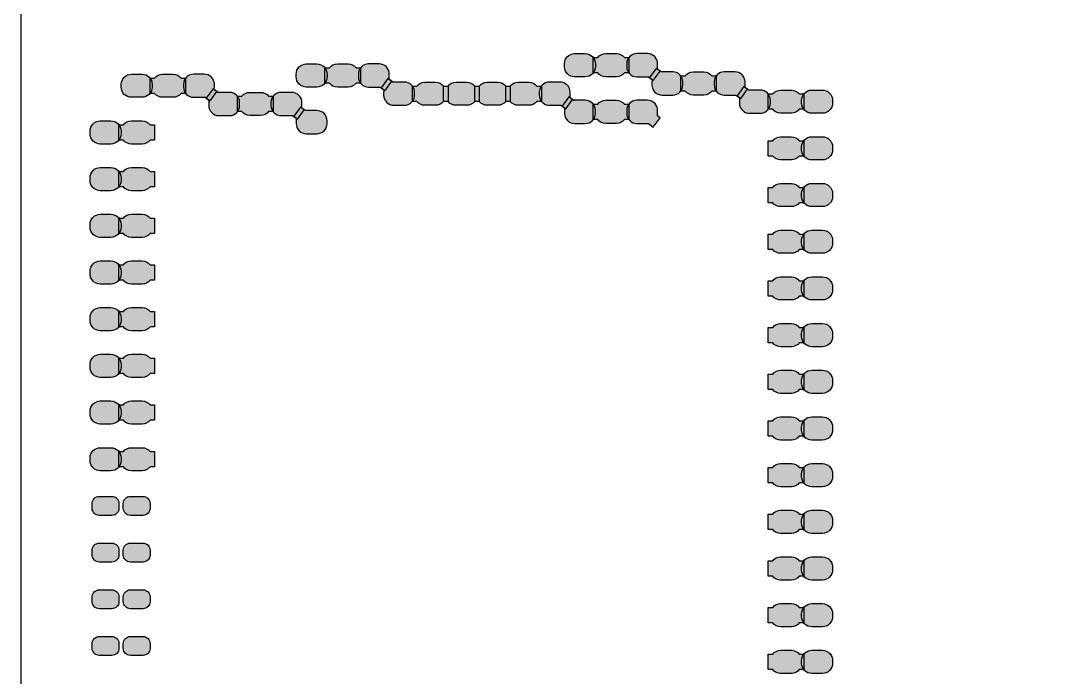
# Model space of a CAD drawing. Extents: x -52250 to 52250, y -35250 to 35250.
# Drawn here: x -52250 to -25602, y -17200 to -324 of the extents above; entities that cross this region are included whole.
import ezdxf

# ---------------------------------------------------------------- set-up
doc = ezdxf.new("R2010")
doc.units = 0
doc.header["$MEASUREMENT"] = 0
doc.layers.add('PKG_OUTLINE', color=81, linetype='CONTINUOUS')
doc.layers.add('SOLDERMASK_PADS_BTM', color=12, linetype='CONTINUOUS')

msp = doc.modelspace()

# ---------------------------------------------------------------- hatches: boundary and pattern name
at = {"layer": 'SOLDERMASK_PADS_BTM'}
for points in [[(-38271, -1430, -0.414214), (-38011, -1170), (-37736, -1170, -0.414214), (-37476, -1430), (-37476, -1505, -0.414214), (-37736, -1765), (-38011, -1765, -0.414214), (-38271, -1505)], [(-36616, -1665), (-36731, -1665, -0.231602), (-36936, -1765), (-37211, -1765, -0.231602), (-37417, -1665), (-37531, -1665), (-37531, -1271), (-37417, -1271, -0.231602), (-37211, -1170), (-36936, -1170, -0.231602), (-36731, -1271), (-36616, -1271)], [(-35815, -1618), (-35884, -1568, 0.060854), (-35876, -1505), (-35876, -1430, 0.414214), (-36136, -1170), (-36411, -1170, 0.414214), (-36671, -1430), (-36671, -1505, 0.414214), (-36411, -1765), (-36136, -1765, 0.021373), (-36114, -1764), (-35987, -1856)], [(-45169, -1694, -0.414214), (-44909, -1434), (-44634, -1434, -0.414214), (-44374, -1694), (-44374, -1769, -0.414214), (-44634, -2029), (-44909, -2029, -0.414214), (-45169, -1769)], [(-43514, -1928), (-43628, -1928, -0.231602), (-43834, -2029), (-44109, -2029, -0.231602), (-44314, -1928), (-44429, -1928), (-44429, -1534), (-44314, -1534, -0.231602), (-44109, -1434), (-43834, -1434, -0.231602), (-43628, -1534), (-43514, -1534)], [(-42712, -1881), (-42781, -1831, 0.060854), (-42774, -1769), (-42774, -1694, 0.414214), (-43034, -1434), (-43309, -1434, 0.414214), (-43569, -1694), (-43569, -1769, 0.414214), (-43309, -2029), (-43034, -2029, 0.021373), (-43011, -2028), (-42884, -2120)], [(-36015, -1836, 0.060854), (-36023, -1898), (-36023, -1974, 0.414214), (-35763, -2234), (-35488, -2234, 0.414214), (-35228, -1974), (-35228, -1898, 0.414214), (-35488, -1638), (-35763, -1638, 0.021373), (-35785, -1639), (-35912, -1548), (-36084, -1786)], [(-49666, -1958, -0.414214), (-49406, -1698), (-49131, -1698, -0.414214), (-48871, -1958), (-48871, -2032, -0.414214), (-49131, -2292), (-49406, -2292, -0.414214), (-49666, -2032)], [(-48011, -2192), (-48126, -2192, -0.231602), (-48331, -2292), (-48606, -2292, -0.231602), (-48811, -2192), (-48926, -2192), (-48926, -1798), (-48811, -1798, -0.231602), (-48606, -1698), (-48331, -1698, -0.231602), (-48126, -1798), (-48011, -1798)], [(-47210, -2145), (-47279, -2095, 0.060854), (-47271, -2032), (-47271, -1958, 0.414214), (-47531, -1698), (-47806, -1698, 0.414214), (-48066, -1958), (-48066, -2032, 0.414214), (-47806, -2292), (-47531, -2292, 0.021373), (-47509, -2292), (-47382, -2383)], [(-42912, -2100, 0.060854), (-42920, -2162), (-42920, -2237, 0.414214), (-42660, -2497), (-42385, -2497, 0.414214), (-42125, -2237), (-42125, -2162, 0.414214), (-42385, -1902), (-42660, -1902, 0.021373), (-42682, -1903), (-42809, -1811), (-42982, -2050)], [(-34368, -2133), (-34482, -2133, -0.231602), (-34688, -2234), (-34963, -2234, -0.231602), (-35168, -2133), (-35283, -2133), (-35283, -1739), (-35168, -1739, -0.231602), (-34963, -1638), (-34688, -1638, -0.231602), (-34482, -1739), (-34368, -1739)], [(-33566, -2086), (-33635, -2036, 0.060854), (-33628, -1974), (-33628, -1898, 0.414214), (-33888, -1638), (-34163, -1638, 0.414214), (-34423, -1898), (-34423, -1974, 0.414214), (-34163, -2234), (-33888, -2234, 0.021373), (-33865, -2233), (-33738, -2324)], [(-47410, -2363, 0.060854), (-47417, -2426), (-47417, -2501, 0.414214), (-47157, -2761), (-46882, -2761, 0.414214), (-46622, -2501), (-46622, -2426, 0.414214), (-46882, -2166), (-47157, -2166, 0.021373), (-47180, -2167), (-47307, -2075), (-47479, -2313)], [(-41265, -2397), (-41380, -2397, -0.231602), (-41585, -2497), (-41860, -2497, -0.231602), (-42065, -2397), (-42180, -2397), (-42180, -2003), (-42065, -2003, -0.231602), (-41860, -1902), (-41585, -1902, -0.231602), (-41380, -2003), (-41265, -2003)], [(-40465, -2397), (-40580, -2397, -0.231602), (-40785, -2497), (-41060, -2497, -0.231602), (-41265, -2397), (-41380, -2397), (-41380, -2003), (-41265, -2003, -0.231602), (-41060, -1902), (-40785, -1902, -0.231602), (-40580, -2003), (-40465, -2003)], [(-39665, -2397), (-39780, -2397, -0.231602), (-39985, -2497), (-40260, -2497, -0.231602), (-40465, -2397), (-40580, -2397), (-40580, -2003), (-40465, -2003, -0.231602), (-40260, -1902), (-39985, -1902, -0.231602), (-39780, -2003), (-39665, -2003)], [(-38865, -2397), (-38980, -2397, -0.231602), (-39185, -2497), (-39460, -2497, -0.231602), (-39665, -2397), (-39780, -2397), (-39780, -2003), (-39665, -2003, -0.231602), (-39460, -1902), (-39185, -1902, -0.231602), (-38980, -2003), (-38865, -2003)], [(-38063, -2350), (-38133, -2300, 0.060854), (-38125, -2237), (-38125, -2162, 0.414214), (-38385, -1902), (-38660, -1902, 0.414214), (-38920, -2162), (-38920, -2237, 0.414214), (-38660, -2497), (-38385, -2497, 0.021373), (-38363, -2496), (-38236, -2588)], [(-33766, -2304, 0.060854), (-33774, -2367), (-33774, -2442, 0.414214), (-33514, -2702), (-33239, -2702, 0.414214), (-32979, -2442), (-32979, -2367, 0.414214), (-33239, -2107), (-33514, -2107, 0.021373), (-33536, -2108), (-33663, -2016), (-33835, -2254)], [(-32119, -2601), (-32234, -2601, -0.231602), (-32439, -2702), (-32714, -2702, -0.231602), (-32919, -2601), (-33034, -2601), (-33034, -2207), (-32919, -2207, -0.231602), (-32714, -2107), (-32439, -2107, -0.231602), (-32234, -2207), (-32119, -2207)], [(-32174, -2367, -0.414214), (-31914, -2107), (-31639, -2107, -0.414214), (-31379, -2367), (-31379, -2442, -0.414214), (-31639, -2702), (-31914, -2702, -0.414214), (-32174, -2442)], [(-45762, -2660), (-45877, -2660, -0.231602), (-46082, -2761), (-46357, -2761, -0.231602), (-46563, -2660), (-46677, -2660), (-46677, -2266), (-46563, -2266, -0.231602), (-46357, -2166), (-46082, -2166, -0.231602), (-45877, -2266), (-45762, -2266)], [(-44961, -2613), (-45030, -2563, 0.060854), (-45022, -2501), (-45022, -2426, 0.414214), (-45282, -2166), (-45557, -2166, 0.414214), (-45817, -2426), (-45817, -2501, 0.414214), (-45557, -2761), (-45282, -2761, 0.021373), (-45260, -2760), (-45133, -2852)], [(-38264, -2568, 0.060854), (-38271, -2630), (-38271, -2705, 0.414214), (-38011, -2965), (-37736, -2965, 0.414214), (-37476, -2705), (-37476, -2630, 0.414214), (-37736, -2370), (-38011, -2370, 0.021373), (-38033, -2371), (-38161, -2279), (-38333, -2518)], [(-36616, -2865), (-36731, -2865, -0.231602), (-36936, -2965), (-37211, -2965, -0.231602), (-37417, -2865), (-37531, -2865), (-37531, -2471), (-37417, -2471, -0.231602), (-37211, -2370), (-36936, -2370, -0.231602), (-36731, -2471), (-36616, -2471)], [(-35815, -2818), (-35884, -2768, 0.060854), (-35876, -2705), (-35876, -2630, 0.414214), (-36136, -2370), (-36411, -2370, 0.414214), (-36671, -2630), (-36671, -2705, 0.414214), (-36411, -2965), (-36136, -2965, 0.021373), (-36114, -2964), (-35987, -3056)], [(-45161, -2831, 0.060854), (-45169, -2894), (-45169, -2969, 0.414214), (-44909, -3229), (-44634, -3229, 0.414214), (-44374, -2969), (-44374, -2894, 0.414214), (-44634, -2634), (-44909, -2634, 0.021373), (-44931, -2635), (-45058, -2543), (-45230, -2781)], [(-50466, -3158, -0.414214), (-50206, -2898), (-49931, -2898, -0.414214), (-49671, -3158), (-49671, -3232, -0.414214), (-49931, -3493), (-50206, -3493, -0.414214), (-50466, -3232)], [(-48811, -3392), (-48926, -3392, -0.231602), (-49131, -3493), (-49406, -3493, -0.231602), (-49611, -3392), (-49726, -3392), (-49726, -2998), (-49611, -2998, -0.231602), (-49406, -2898), (-49131, -2898, -0.231602), (-48926, -2998), (-48811, -2998)], [(-32119, -3801), (-32234, -3801, -0.231602), (-32439, -3902), (-32714, -3902, -0.231602), (-32919, -3801), (-33034, -3801), (-33034, -3407), (-32919, -3407, -0.231602), (-32714, -3307), (-32439, -3307, -0.231602), (-32234, -3407), (-32119, -3407)], [(-32174, -3567, -0.414214), (-31914, -3307), (-31639, -3307, -0.414214), (-31379, -3567), (-31379, -3642, -0.414214), (-31639, -3902), (-31914, -3902, -0.414214), (-32174, -3642)], [(-50466, -4358, -0.414214), (-50206, -4098), (-49931, -4098, -0.414214), (-49671, -4358), (-49671, -4432, -0.414214), (-49931, -4692), (-50206, -4692, -0.414214), (-50466, -4432)], [(-48811, -4592), (-48926, -4592, -0.231602), (-49131, -4692), (-49406, -4692, -0.231602), (-49611, -4592), (-49726, -4592), (-49726, -4198), (-49611, -4198, -0.231602), (-49406, -4098), (-49131, -4098, -0.231602), (-48926, -4198), (-48811, -4198)], [(-32119, -5001), (-32234, -5001, -0.231602), (-32439, -5102), (-32714, -5102, -0.231602), (-32919, -5001), (-33034, -5001), (-33034, -4607), (-32919, -4607, -0.231602), (-32714, -4507), (-32439, -4507, -0.231602), (-32234, -4607), (-32119, -4607)], [(-32174, -4767, -0.414214), (-31914, -4507), (-31639, -4507, -0.414214), (-31379, -4767), (-31379, -4842, -0.414214), (-31639, -5102), (-31914, -5102, -0.414214), (-32174, -4842)], [(-50466, -5558, -0.414214), (-50206, -5298), (-49931, -5298, -0.414214), (-49671, -5558), (-49671, -5632, -0.414214), (-49931, -5892), (-50206, -5892, -0.414214), (-50466, -5632)], [(-48811, -5792), (-48926, -5792, -0.231602), (-49131, -5892), (-49406, -5892, -0.231602), (-49611, -5792), (-49726, -5792), (-49726, -5398), (-49611, -5398, -0.231602), (-49406, -5298), (-49131, -5298, -0.231602), (-48926, -5398), (-48811, -5398)], [(-32119, -6201), (-32234, -6201, -0.231602), (-32439, -6302), (-32714, -6302, -0.231602), (-32919, -6201), (-33034, -6201), (-33034, -5807), (-32919, -5807, -0.231602), (-32714, -5707), (-32439, -5707, -0.231602), (-32234, -5807), (-32119, -5807)], [(-32174, -5967, -0.414214), (-31914, -5707), (-31639, -5707, -0.414214), (-31379, -5967), (-31379, -6042, -0.414214), (-31639, -6302), (-31914, -6302, -0.414214), (-32174, -6042)], [(-50466, -6758, -0.414214), (-50206, -6497), (-49931, -6497, -0.414214), (-49671, -6758), (-49671, -6832, -0.414214), (-49931, -7092), (-50206, -7092, -0.414214), (-50466, -6832)], [(-48811, -6992), (-48926, -6992, -0.231602), (-49131, -7092), (-49406, -7092, -0.231602), (-49611, -6992), (-49726, -6992), (-49726, -6598), (-49611, -6598, -0.231602), (-49406, -6497), (-49131, -6497, -0.231602), (-48926, -6598), (-48811, -6598)], [(-32119, -7401), (-32234, -7401, -0.231602), (-32439, -7502), (-32714, -7502, -0.231602), (-32919, -7401), (-33034, -7401), (-33034, -7007), (-32919, -7007, -0.231602), (-32714, -6907), (-32439, -6907, -0.231602), (-32234, -7007), (-32119, -7007)], [(-32174, -7167, -0.414214), (-31914, -6907), (-31639, -6907, -0.414214), (-31379, -7167), (-31379, -7242, -0.414214), (-31639, -7502), (-31914, -7502, -0.414214), (-32174, -7242)], [(-50466, -7958, -0.414214), (-50206, -7698), (-49931, -7698, -0.414214), (-49671, -7958), (-49671, -8032, -0.414214), (-49931, -8292), (-50206, -8292, -0.414214), (-50466, -8032)], [(-48811, -8192), (-48926, -8192, -0.231602), (-49131, -8292), (-49406, -8292, -0.231602), (-49611, -8192), (-49726, -8192), (-49726, -7798), (-49611, -7798, -0.231602), (-49406, -7698), (-49131, -7698, -0.231602), (-48926, -7798), (-48811, -7798)], [(-32119, -8601), (-32234, -8601, -0.231602), (-32439, -8702), (-32714, -8702, -0.231602), (-32919, -8601), (-33034, -8601), (-33034, -8207), (-32919, -8207, -0.231602), (-32714, -8107), (-32439, -8107, -0.231602), (-32234, -8207), (-32119, -8207)], [(-32174, -8367, -0.414214), (-31914, -8107), (-31639, -8107, -0.414214), (-31379, -8367), (-31379, -8442, -0.414214), (-31639, -8702), (-31914, -8702, -0.414214), (-32174, -8442)], [(-50466, -9158, -0.414214), (-50206, -8898), (-49931, -8898, -0.414214), (-49671, -9158), (-49671, -9232, -0.414214), (-49931, -9492), (-50206, -9492, -0.414214), (-50466, -9232)], [(-48811, -9392), (-48926, -9392, -0.231602), (-49131, -9492), (-49406, -9492, -0.231602), (-49611, -9392), (-49726, -9392), (-49726, -8998), (-49611, -8998, -0.231602), (-49406, -8898), (-49131, -8898, -0.231602), (-48926, -8998), (-48811, -8998)], [(-32119, -9801), (-32234, -9801, -0.231602), (-32439, -9902), (-32714, -9902, -0.231602), (-32919, -9801), (-33034, -9801), (-33034, -9407), (-32919, -9407, -0.231602), (-32714, -9307), (-32439, -9307, -0.231602), (-32234, -9407), (-32119, -9407)], [(-32174, -9567, -0.414214), (-31914, -9307), (-31639, -9307, -0.414214), (-31379, -9567), (-31379, -9642, -0.414214), (-31639, -9902), (-31914, -9902, -0.414214), (-32174, -9642)], [(-50466, -10358, -0.414214), (-50206, -10098), (-49931, -10098, -0.414214), (-49671, -10358), (-49671, -10432, -0.414214), (-49931, -10692), (-50206, -10692, -0.414214), (-50466, -10432)], [(-48811, -10592), (-48926, -10592, -0.231602), (-49131, -10692), (-49406, -10692, -0.231602), (-49611, -10592), (-49726, -10592), (-49726, -10198), (-49611, -10198, -0.231602), (-49406, -10098), (-49131, -10098, -0.231602), (-48926, -10198), (-48811, -10198)], [(-32119, -11001), (-32234, -11001, -0.231602), (-32439, -11102), (-32714, -11102, -0.231602), (-32919, -11001), (-33034, -11001), (-33034, -10607), (-32919, -10607, -0.231602), (-32714, -10507), (-32439, -10507, -0.231602), (-32234, -10607), (-32119, -10607)], [(-32174, -10767, -0.414214), (-31914, -10507), (-31639, -10507, -0.414214), (-31379, -10767), (-31379, -10842, -0.414214), (-31639, -11102), (-31914, -11102, -0.414214), (-32174, -10842)], [(-50466, -11558, -0.414214), (-50206, -11298), (-49931, -11298, -0.414214), (-49671, -11558), (-49671, -11632, -0.414214), (-49931, -11892), (-50206, -11892, -0.414214), (-50466, -11632)], [(-48811, -11792), (-48926, -11792, -0.231602), (-49131, -11892), (-49406, -11892, -0.231602), (-49611, -11792), (-49726, -11792), (-49726, -11398), (-49611, -11398, -0.231602), (-49406, -11298), (-49131, -11298, -0.231602), (-48926, -11398), (-48811, -11398)], [(-32119, -12201), (-32234, -12201, -0.231602), (-32439, -12302), (-32714, -12302, -0.231602), (-32919, -12201), (-33034, -12201), (-33034, -11807), (-32919, -11807, -0.231602), (-32714, -11707), (-32439, -11707, -0.231602), (-32234, -11807), (-32119, -11807)], [(-32174, -11967, -0.414214), (-31914, -11707), (-31639, -11707, -0.414214), (-31379, -11967), (-31379, -12042, -0.414214), (-31639, -12302), (-31914, -12302, -0.414214), (-32174, -12042)], [(-50414, -12734, -0.414214), (-50232, -12552), (-49906, -12552, -0.414214), (-49724, -12734), (-49724, -12856, -0.414214), (-49906, -13038), (-50232, -13038, -0.414214), (-50414, -12856)], [(-49614, -12734, -0.414214), (-49432, -12552), (-49106, -12552, -0.414214), (-48924, -12734), (-48924, -12856, -0.414214), (-49106, -13038), (-49432, -13038, -0.414214), (-49614, -12856)], [(-32119, -13401), (-32234, -13401, -0.231602), (-32439, -13502), (-32714, -13502, -0.231602), (-32919, -13401), (-33034, -13401), (-33034, -13007), (-32919, -13007, -0.231602), (-32714, -12907), (-32439, -12907, -0.231602), (-32234, -13007), (-32119, -13007)], [(-32174, -13167, -0.414214), (-31914, -12907), (-31639, -12907, -0.414214), (-31379, -13167), (-31379, -13242, -0.414214), (-31639, -13502), (-31914, -13502, -0.414214), (-32174, -13242)], [(-50414, -13934, -0.414214), (-50232, -13752), (-49906, -13752, -0.414214), (-49724, -13934), (-49724, -14056, -0.414214), (-49906, -14238), (-50232, -14238, -0.414214), (-50414, -14056)], [(-49614, -13934, -0.414214), (-49432, -13752), (-49106, -13752, -0.414214), (-48924, -13934), (-48924, -14056, -0.414214), (-49106, -14238), (-49432, -14238, -0.414214), (-49614, -14056)], [(-32119, -14601), (-32234, -14601, -0.231602), (-32439, -14702), (-32714, -14702, -0.231602), (-32919, -14601), (-33034, -14601), (-33034, -14207), (-32919, -14207, -0.231602), (-32714, -14107), (-32439, -14107, -0.231602), (-32234, -14207), (-32119, -14207)], [(-32174, -14367, -0.414214), (-31914, -14107), (-31639, -14107, -0.414214), (-31379, -14367), (-31379, -14442, -0.414214), (-31639, -14702), (-31914, -14702, -0.414214), (-32174, -14442)], [(-50414, -15134, -0.414214), (-50232, -14952), (-49906, -14952, -0.414214), (-49724, -15134), (-49724, -15256, -0.414214), (-49906, -15438), (-50232, -15438, -0.414214), (-50414, -15256)], [(-49614, -15134, -0.414214), (-49432, -14952), (-49106, -14952, -0.414214), (-48924, -15134), (-48924, -15256, -0.414214), (-49106, -15438), (-49432, -15438, -0.414214), (-49614, -15256)], [(-32119, -15801), (-32234, -15801, -0.231602), (-32439, -15902), (-32714, -15902, -0.231602), (-32919, -15801), (-33034, -15801), (-33034, -15407), (-32919, -15407, -0.231602), (-32714, -15307), (-32439, -15307, -0.231602), (-32234, -15407), (-32119, -15407)], [(-32174, -15567, -0.414214), (-31914, -15307), (-31639, -15307, -0.414214), (-31379, -15567), (-31379, -15642, -0.414214), (-31639, -15902), (-31914, -15902, -0.414214), (-32174, -15642)], [(-50414, -16334, -0.414214), (-50232, -16152), (-49906, -16152, -0.414214), (-49724, -16334), (-49724, -16456, -0.414214), (-49906, -16638), (-50232, -16638, -0.414214), (-50414, -16456)], [(-49614, -16334, -0.414214), (-49432, -16152), (-49106, -16152, -0.414214), (-48924, -16334), (-48924, -16456, -0.414214), (-49106, -16638), (-49432, -16638, -0.414214), (-49614, -16456)], [(-32119, -17001), (-32234, -17001, -0.231602), (-32439, -17102), (-32714, -17102, -0.231602), (-32919, -17001), (-33034, -17001), (-33034, -16607), (-32919, -16607, -0.231602), (-32714, -16507), (-32439, -16507, -0.231602), (-32234, -16607), (-32119, -16607)], [(-32174, -16767, -0.414214), (-31914, -16507), (-31639, -16507, -0.414214), (-31379, -16767), (-31379, -16842, -0.414214), (-31639, -17102), (-31914, -17102, -0.414214), (-32174, -16842)]]:
    msp.add_hatch(color=256, dxfattribs=at).paths.add_polyline_path(points, flags=0)

# ---------------------------------------------------------------- linework, layer by layer
at = {"layer": 'PKG_OUTLINE'}
msp.add_lwpolyline([(-45479, -35250), (52250, -35250), (52250, 35250), (-45479, 35250, -0.830616), (-47621, 35250), (-52250, 35250), (-52250, -35250), (-47621, -35250, -0.830616)], format="xyb", close=True, dxfattribs=at)
at = {"layer": 'SOLDERMASK_PADS_BTM'}
for points in [[(-38271, -1430, -0.414214), (-38011, -1170), (-37736, -1170, -0.414214), (-37476, -1430), (-37476, -1505, -0.414214), (-37736, -1765), (-38011, -1765, -0.414214), (-38271, -1505)], [(-36616, -1665), (-36731, -1665, -0.231602), (-36936, -1765), (-37211, -1765, -0.231602), (-37417, -1665), (-37531, -1665), (-37531, -1271), (-37417, -1271, -0.231602), (-37211, -1170), (-36936, -1170, -0.231602), (-36731, -1271), (-36616, -1271)], [(-35815, -1618), (-35884, -1568, 0.060854), (-35876, -1505), (-35876, -1430, 0.414214), (-36136, -1170), (-36411, -1170, 0.414214), (-36671, -1430), (-36671, -1505, 0.414214), (-36411, -1765), (-36136, -1765, 0.021373), (-36114, -1764), (-35987, -1856)], [(-45169, -1694, -0.414214), (-44909, -1434), (-44634, -1434, -0.414214), (-44374, -1694), (-44374, -1769, -0.414214), (-44634, -2029), (-44909, -2029, -0.414214), (-45169, -1769)], [(-43514, -1928), (-43628, -1928, -0.231602), (-43834, -2029), (-44109, -2029, -0.231602), (-44314, -1928), (-44429, -1928), (-44429, -1534), (-44314, -1534, -0.231602), (-44109, -1434), (-43834, -1434, -0.231602), (-43628, -1534), (-43514, -1534)], [(-42712, -1881), (-42781, -1831, 0.060854), (-42774, -1769), (-42774, -1694, 0.414214), (-43034, -1434), (-43309, -1434, 0.414214), (-43569, -1694), (-43569, -1769, 0.414214), (-43309, -2029), (-43034, -2029, 0.021373), (-43011, -2028), (-42884, -2120)], [(-36015, -1836, 0.060854), (-36023, -1898), (-36023, -1974, 0.414214), (-35763, -2234), (-35488, -2234, 0.414214), (-35228, -1974), (-35228, -1898, 0.414214), (-35488, -1638), (-35763, -1638, 0.021373), (-35785, -1639), (-35912, -1548), (-36084, -1786)], [(-49666, -1958, -0.414214), (-49406, -1698), (-49131, -1698, -0.414214), (-48871, -1958), (-48871, -2032, -0.414214), (-49131, -2292), (-49406, -2292, -0.414214), (-49666, -2032)], [(-48011, -2192), (-48126, -2192, -0.231602), (-48331, -2292), (-48606, -2292, -0.231602), (-48811, -2192), (-48926, -2192), (-48926, -1798), (-48811, -1798, -0.231602), (-48606, -1698), (-48331, -1698, -0.231602), (-48126, -1798), (-48011, -1798)], [(-47210, -2145), (-47279, -2095, 0.060854), (-47271, -2032), (-47271, -1958, 0.414214), (-47531, -1698), (-47806, -1698, 0.414214), (-48066, -1958), (-48066, -2032, 0.414214), (-47806, -2292), (-47531, -2292, 0.021373), (-47509, -2292), (-47382, -2383)], [(-42912, -2100, 0.060854), (-42920, -2162), (-42920, -2237, 0.414214), (-42660, -2497), (-42385, -2497, 0.414214), (-42125, -2237), (-42125, -2162, 0.414214), (-42385, -1902), (-42660, -1902, 0.021373), (-42682, -1903), (-42809, -1811), (-42982, -2050)], [(-34368, -2133), (-34482, -2133, -0.231602), (-34688, -2234), (-34963, -2234, -0.231602), (-35168, -2133), (-35283, -2133), (-35283, -1739), (-35168, -1739, -0.231602), (-34963, -1638), (-34688, -1638, -0.231602), (-34482, -1739), (-34368, -1739)], [(-33566, -2086), (-33635, -2036, 0.060854), (-33628, -1974), (-33628, -1898, 0.414214), (-33888, -1638), (-34163, -1638, 0.414214), (-34423, -1898), (-34423, -1974, 0.414214), (-34163, -2234), (-33888, -2234, 0.021373), (-33865, -2233), (-33738, -2324)], [(-47410, -2363, 0.060854), (-47417, -2426), (-47417, -2501, 0.414214), (-47157, -2761), (-46882, -2761, 0.414214), (-46622, -2501), (-46622, -2426, 0.414214), (-46882, -2166), (-47157, -2166, 0.021373), (-47180, -2167), (-47307, -2075), (-47479, -2313)], [(-41265, -2397), (-41380, -2397, -0.231602), (-41585, -2497), (-41860, -2497, -0.231602), (-42065, -2397), (-42180, -2397), (-42180, -2003), (-42065, -2003, -0.231602), (-41860, -1902), (-41585, -1902, -0.231602), (-41380, -2003), (-41265, -2003)], [(-40465, -2397), (-40580, -2397, -0.231602), (-40785, -2497), (-41060, -2497, -0.231602), (-41265, -2397), (-41380, -2397), (-41380, -2003), (-41265, -2003, -0.231602), (-41060, -1902), (-40785, -1902, -0.231602), (-40580, -2003), (-40465, -2003)], [(-39665, -2397), (-39780, -2397, -0.231602), (-39985, -2497), (-40260, -2497, -0.231602), (-40465, -2397), (-40580, -2397), (-40580, -2003), (-40465, -2003, -0.231602), (-40260, -1902), (-39985, -1902, -0.231602), (-39780, -2003), (-39665, -2003)], [(-38865, -2397), (-38980, -2397, -0.231602), (-39185, -2497), (-39460, -2497, -0.231602), (-39665, -2397), (-39780, -2397), (-39780, -2003), (-39665, -2003, -0.231602), (-39460, -1902), (-39185, -1902, -0.231602), (-38980, -2003), (-38865, -2003)], [(-38063, -2350), (-38133, -2300, 0.060854), (-38125, -2237), (-38125, -2162, 0.414214), (-38385, -1902), (-38660, -1902, 0.414214), (-38920, -2162), (-38920, -2237, 0.414214), (-38660, -2497), (-38385, -2497, 0.021373), (-38363, -2496), (-38236, -2588)], [(-33766, -2304, 0.060854), (-33774, -2367), (-33774, -2442, 0.414214), (-33514, -2702), (-33239, -2702, 0.414214), (-32979, -2442), (-32979, -2367, 0.414214), (-33239, -2107), (-33514, -2107, 0.021373), (-33536, -2108), (-33663, -2016), (-33835, -2254)], [(-32119, -2601), (-32234, -2601, -0.231602), (-32439, -2702), (-32714, -2702, -0.231602), (-32919, -2601), (-33034, -2601), (-33034, -2207), (-32919, -2207, -0.231602), (-32714, -2107), (-32439, -2107, -0.231602), (-32234, -2207), (-32119, -2207)], [(-32174, -2367, -0.414214), (-31914, -2107), (-31639, -2107, -0.414214), (-31379, -2367), (-31379, -2442, -0.414214), (-31639, -2702), (-31914, -2702, -0.414214), (-32174, -2442)], [(-45762, -2660), (-45877, -2660, -0.231602), (-46082, -2761), (-46357, -2761, -0.231602), (-46563, -2660), (-46677, -2660), (-46677, -2266), (-46563, -2266, -0.231602), (-46357, -2166), (-46082, -2166, -0.231602), (-45877, -2266), (-45762, -2266)], [(-44961, -2613), (-45030, -2563, 0.060854), (-45022, -2501), (-45022, -2426, 0.414214), (-45282, -2166), (-45557, -2166, 0.414214), (-45817, -2426), (-45817, -2501, 0.414214), (-45557, -2761), (-45282, -2761, 0.021373), (-45260, -2760), (-45133, -2852)], [(-38264, -2568, 0.060854), (-38271, -2630), (-38271, -2705, 0.414214), (-38011, -2965), (-37736, -2965, 0.414214), (-37476, -2705), (-37476, -2630, 0.414214), (-37736, -2370), (-38011, -2370, 0.021373), (-38033, -2371), (-38161, -2279), (-38333, -2518)], [(-36616, -2865), (-36731, -2865, -0.231602), (-36936, -2965), (-37211, -2965, -0.231602), (-37417, -2865), (-37531, -2865), (-37531, -2471), (-37417, -2471, -0.231602), (-37211, -2370), (-36936, -2370, -0.231602), (-36731, -2471), (-36616, -2471)], [(-35815, -2818), (-35884, -2768, 0.060854), (-35876, -2705), (-35876, -2630, 0.414214), (-36136, -2370), (-36411, -2370, 0.414214), (-36671, -2630), (-36671, -2705, 0.414214), (-36411, -2965), (-36136, -2965, 0.021373), (-36114, -2964), (-35987, -3056)], [(-45161, -2831, 0.060854), (-45169, -2894), (-45169, -2969, 0.414214), (-44909, -3229), (-44634, -3229, 0.414214), (-44374, -2969), (-44374, -2894, 0.414214), (-44634, -2634), (-44909, -2634, 0.021373), (-44931, -2635), (-45058, -2543), (-45230, -2781)], [(-50466, -3158, -0.414214), (-50206, -2898), (-49931, -2898, -0.414214), (-49671, -3158), (-49671, -3232, -0.414214), (-49931, -3493), (-50206, -3493, -0.414214), (-50466, -3232)], [(-48811, -3392), (-48926, -3392, -0.231602), (-49131, -3493), (-49406, -3493, -0.231602), (-49611, -3392), (-49726, -3392), (-49726, -2998), (-49611, -2998, -0.231602), (-49406, -2898), (-49131, -2898, -0.231602), (-48926, -2998), (-48811, -2998)], [(-32119, -3801), (-32234, -3801, -0.231602), (-32439, -3902), (-32714, -3902, -0.231602), (-32919, -3801), (-33034, -3801), (-33034, -3407), (-32919, -3407, -0.231602), (-32714, -3307), (-32439, -3307, -0.231602), (-32234, -3407), (-32119, -3407)], [(-32174, -3567, -0.414214), (-31914, -3307), (-31639, -3307, -0.414214), (-31379, -3567), (-31379, -3642, -0.414214), (-31639, -3902), (-31914, -3902, -0.414214), (-32174, -3642)], [(-50466, -4358, -0.414214), (-50206, -4098), (-49931, -4098, -0.414214), (-49671, -4358), (-49671, -4432, -0.414214), (-49931, -4692), (-50206, -4692, -0.414214), (-50466, -4432)], [(-48811, -4592), (-48926, -4592, -0.231602), (-49131, -4692), (-49406, -4692, -0.231602), (-49611, -4592), (-49726, -4592), (-49726, -4198), (-49611, -4198, -0.231602), (-49406, -4098), (-49131, -4098, -0.231602), (-48926, -4198), (-48811, -4198)], [(-32119, -5001), (-32234, -5001, -0.231602), (-32439, -5102), (-32714, -5102, -0.231602), (-32919, -5001), (-33034, -5001), (-33034, -4607), (-32919, -4607, -0.231602), (-32714, -4507), (-32439, -4507, -0.231602), (-32234, -4607), (-32119, -4607)], [(-32174, -4767, -0.414214), (-31914, -4507), (-31639, -4507, -0.414214), (-31379, -4767), (-31379, -4842, -0.414214), (-31639, -5102), (-31914, -5102, -0.414214), (-32174, -4842)], [(-50466, -5558, -0.414214), (-50206, -5298), (-49931, -5298, -0.414214), (-49671, -5558), (-49671, -5632, -0.414214), (-49931, -5892), (-50206, -5892, -0.414214), (-50466, -5632)], [(-48811, -5792), (-48926, -5792, -0.231602), (-49131, -5892), (-49406, -5892, -0.231602), (-49611, -5792), (-49726, -5792), (-49726, -5398), (-49611, -5398, -0.231602), (-49406, -5298), (-49131, -5298, -0.231602), (-48926, -5398), (-48811, -5398)], [(-32119, -6201), (-32234, -6201, -0.231602), (-32439, -6302), (-32714, -6302, -0.231602), (-32919, -6201), (-33034, -6201), (-33034, -5807), (-32919, -5807, -0.231602), (-32714, -5707), (-32439, -5707, -0.231602), (-32234, -5807), (-32119, -5807)], [(-32174, -5967, -0.414214), (-31914, -5707), (-31639, -5707, -0.414214), (-31379, -5967), (-31379, -6042, -0.414214), (-31639, -6302), (-31914, -6302, -0.414214), (-32174, -6042)], [(-50466, -6758, -0.414214), (-50206, -6497), (-49931, -6497, -0.414214), (-49671, -6758), (-49671, -6832, -0.414214), (-49931, -7092), (-50206, -7092, -0.414214), (-50466, -6832)], [(-48811, -6992), (-48926, -6992, -0.231602), (-49131, -7092), (-49406, -7092, -0.231602), (-49611, -6992), (-49726, -6992), (-49726, -6598), (-49611, -6598, -0.231602), (-49406, -6497), (-49131, -6497, -0.231602), (-48926, -6598), (-48811, -6598)], [(-32119, -7401), (-32234, -7401, -0.231602), (-32439, -7502), (-32714, -7502, -0.231602), (-32919, -7401), (-33034, -7401), (-33034, -7007), (-32919, -7007, -0.231602), (-32714, -6907), (-32439, -6907, -0.231602), (-32234, -7007), (-32119, -7007)], [(-32174, -7167, -0.414214), (-31914, -6907), (-31639, -6907, -0.414214), (-31379, -7167), (-31379, -7242, -0.414214), (-31639, -7502), (-31914, -7502, -0.414214), (-32174, -7242)], [(-50466, -7958, -0.414214), (-50206, -7698), (-49931, -7698, -0.414214), (-49671, -7958), (-49671, -8032, -0.414214), (-49931, -8292), (-50206, -8292, -0.414214), (-50466, -8032)], [(-48811, -8192), (-48926, -8192, -0.231602), (-49131, -8292), (-49406, -8292, -0.231602), (-49611, -8192), (-49726, -8192), (-49726, -7798), (-49611, -7798, -0.231602), (-49406, -7698), (-49131, -7698, -0.231602), (-48926, -7798), (-48811, -7798)], [(-32119, -8601), (-32234, -8601, -0.231602), (-32439, -8702), (-32714, -8702, -0.231602), (-32919, -8601), (-33034, -8601), (-33034, -8207), (-32919, -8207, -0.231602), (-32714, -8107), (-32439, -8107, -0.231602), (-32234, -8207), (-32119, -8207)], [(-32174, -8367, -0.414214), (-31914, -8107), (-31639, -8107, -0.414214), (-31379, -8367), (-31379, -8442, -0.414214), (-31639, -8702), (-31914, -8702, -0.414214), (-32174, -8442)], [(-50466, -9158, -0.414214), (-50206, -8898), (-49931, -8898, -0.414214), (-49671, -9158), (-49671, -9232, -0.414214), (-49931, -9492), (-50206, -9492, -0.414214), (-50466, -9232)], [(-48811, -9392), (-48926, -9392, -0.231602), (-49131, -9492), (-49406, -9492, -0.231602), (-49611, -9392), (-49726, -9392), (-49726, -8998), (-49611, -8998, -0.231602), (-49406, -8898), (-49131, -8898, -0.231602), (-48926, -8998), (-48811, -8998)], [(-32119, -9801), (-32234, -9801, -0.231602), (-32439, -9902), (-32714, -9902, -0.231602), (-32919, -9801), (-33034, -9801), (-33034, -9407), (-32919, -9407, -0.231602), (-32714, -9307), (-32439, -9307, -0.231602), (-32234, -9407), (-32119, -9407)], [(-32174, -9567, -0.414214), (-31914, -9307), (-31639, -9307, -0.414214), (-31379, -9567), (-31379, -9642, -0.414214), (-31639, -9902), (-31914, -9902, -0.414214), (-32174, -9642)], [(-50466, -10358, -0.414214), (-50206, -10098), (-49931, -10098, -0.414214), (-49671, -10358), (-49671, -10432, -0.414214), (-49931, -10692), (-50206, -10692, -0.414214), (-50466, -10432)], [(-48811, -10592), (-48926, -10592, -0.231602), (-49131, -10692), (-49406, -10692, -0.231602), (-49611, -10592), (-49726, -10592), (-49726, -10198), (-49611, -10198, -0.231602), (-49406, -10098), (-49131, -10098, -0.231602), (-48926, -10198), (-48811, -10198)], [(-32119, -11001), (-32234, -11001, -0.231602), (-32439, -11102), (-32714, -11102, -0.231602), (-32919, -11001), (-33034, -11001), (-33034, -10607), (-32919, -10607, -0.231602), (-32714, -10507), (-32439, -10507, -0.231602), (-32234, -10607), (-32119, -10607)], [(-32174, -10767, -0.414214), (-31914, -10507), (-31639, -10507, -0.414214), (-31379, -10767), (-31379, -10842, -0.414214), (-31639, -11102), (-31914, -11102, -0.414214), (-32174, -10842)], [(-50466, -11558, -0.414214), (-50206, -11298), (-49931, -11298, -0.414214), (-49671, -11558), (-49671, -11632, -0.414214), (-49931, -11892), (-50206, -11892, -0.414214), (-50466, -11632)], [(-48811, -11792), (-48926, -11792, -0.231602), (-49131, -11892), (-49406, -11892, -0.231602), (-49611, -11792), (-49726, -11792), (-49726, -11398), (-49611, -11398, -0.231602), (-49406, -11298), (-49131, -11298, -0.231602), (-48926, -11398), (-48811, -11398)], [(-32119, -12201), (-32234, -12201, -0.231602), (-32439, -12302), (-32714, -12302, -0.231602), (-32919, -12201), (-33034, -12201), (-33034, -11807), (-32919, -11807, -0.231602), (-32714, -11707), (-32439, -11707, -0.231602), (-32234, -11807), (-32119, -11807)], [(-32174, -11967, -0.414214), (-31914, -11707), (-31639, -11707, -0.414214), (-31379, -11967), (-31379, -12042, -0.414214), (-31639, -12302), (-31914, -12302, -0.414214), (-32174, -12042)], [(-50414, -12734, -0.414214), (-50232, -12552), (-49906, -12552, -0.414214), (-49724, -12734), (-49724, -12856, -0.414214), (-49906, -13038), (-50232, -13038, -0.414214), (-50414, -12856)], [(-49614, -12734, -0.414214), (-49432, -12552), (-49106, -12552, -0.414214), (-48924, -12734), (-48924, -12856, -0.414214), (-49106, -13038), (-49432, -13038, -0.414214), (-49614, -12856)], [(-32119, -13401), (-32234, -13401, -0.231602), (-32439, -13502), (-32714, -13502, -0.231602), (-32919, -13401), (-33034, -13401), (-33034, -13007), (-32919, -13007, -0.231602), (-32714, -12907), (-32439, -12907, -0.231602), (-32234, -13007), (-32119, -13007)], [(-32174, -13167, -0.414214), (-31914, -12907), (-31639, -12907, -0.414214), (-31379, -13167), (-31379, -13242, -0.414214), (-31639, -13502), (-31914, -13502, -0.414214), (-32174, -13242)], [(-50414, -13934, -0.414214), (-50232, -13752), (-49906, -13752, -0.414214), (-49724, -13934), (-49724, -14056, -0.414214), (-49906, -14238), (-50232, -14238, -0.414214), (-50414, -14056)], [(-49614, -13934, -0.414214), (-49432, -13752), (-49106, -13752, -0.414214), (-48924, -13934), (-48924, -14056, -0.414214), (-49106, -14238), (-49432, -14238, -0.414214), (-49614, -14056)], [(-32119, -14601), (-32234, -14601, -0.231602), (-32439, -14702), (-32714, -14702, -0.231602), (-32919, -14601), (-33034, -14601), (-33034, -14207), (-32919, -14207, -0.231602), (-32714, -14107), (-32439, -14107, -0.231602), (-32234, -14207), (-32119, -14207)], [(-32174, -14367, -0.414214), (-31914, -14107), (-31639, -14107, -0.414214), (-31379, -14367), (-31379, -14442, -0.414214), (-31639, -14702), (-31914, -14702, -0.414214), (-32174, -14442)], [(-50414, -15134, -0.414214), (-50232, -14952), (-49906, -14952, -0.414214), (-49724, -15134), (-49724, -15256, -0.414214), (-49906, -15438), (-50232, -15438, -0.414214), (-50414, -15256)], [(-49614, -15134, -0.414214), (-49432, -14952), (-49106, -14952, -0.414214), (-48924, -15134), (-48924, -15256, -0.414214), (-49106, -15438), (-49432, -15438, -0.414214), (-49614, -15256)], [(-32119, -15801), (-32234, -15801, -0.231602), (-32439, -15902), (-32714, -15902, -0.231602), (-32919, -15801), (-33034, -15801), (-33034, -15407), (-32919, -15407, -0.231602), (-32714, -15307), (-32439, -15307, -0.231602), (-32234, -15407), (-32119, -15407)], [(-32174, -15567, -0.414214), (-31914, -15307), (-31639, -15307, -0.414214), (-31379, -15567), (-31379, -15642, -0.414214), (-31639, -15902), (-31914, -15902, -0.414214), (-32174, -15642)], [(-50414, -16334, -0.414214), (-50232, -16152), (-49906, -16152, -0.414214), (-49724, -16334), (-49724, -16456, -0.414214), (-49906, -16638), (-50232, -16638, -0.414214), (-50414, -16456)], [(-49614, -16334, -0.414214), (-49432, -16152), (-49106, -16152, -0.414214), (-48924, -16334), (-48924, -16456, -0.414214), (-49106, -16638), (-49432, -16638, -0.414214), (-49614, -16456)], [(-32119, -17001), (-32234, -17001, -0.231602), (-32439, -17102), (-32714, -17102, -0.231602), (-32919, -17001), (-33034, -17001), (-33034, -16607), (-32919, -16607, -0.231602), (-32714, -16507), (-32439, -16507, -0.231602), (-32234, -16607), (-32119, -16607)], [(-32174, -16767, -0.414214), (-31914, -16507), (-31639, -16507, -0.414214), (-31379, -16767), (-31379, -16842, -0.414214), (-31639, -17102), (-31914, -17102, -0.414214), (-32174, -16842)]]:
    msp.add_lwpolyline(points, format="xyb", close=True, dxfattribs=at)

doc.saveas('drawing.dxf')
